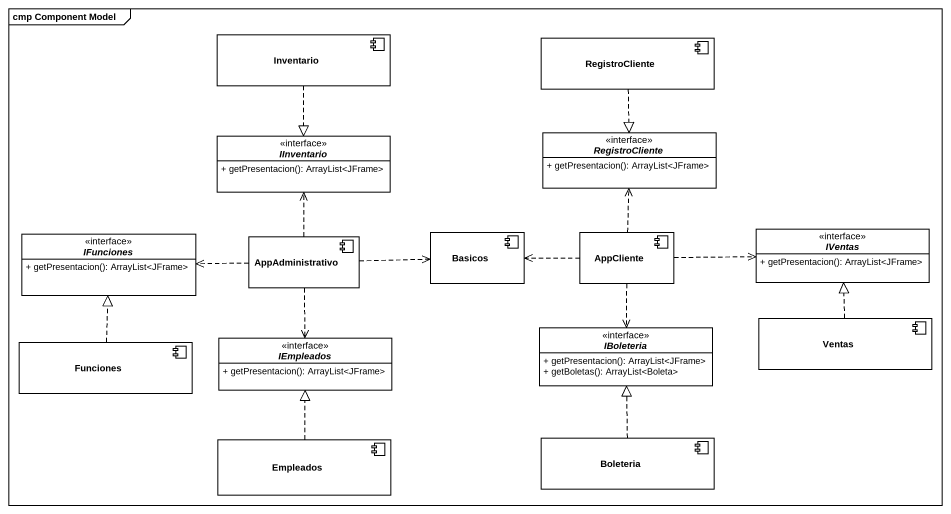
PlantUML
@startuml
mainframe cmp Component Model
allowmixing
hide circle
hide empty members
skinparam classAttributeIconSize 0
component Inventario
component RegistroCliente
interface IInventario {
  + getPresentacion(): ArrayList<JFrame>
}
interface "RegistroCliente" as RegistroCliente_2 {
  + getPresentacion(): ArrayList<JFrame>
}
interface IFunciones {
  + getPresentacion(): ArrayList<JFrame>
}
component AppAdministrativo
component Basicos
component AppCliente
interface IVentas {
  + getPresentacion(): ArrayList<JFrame>
}
interface IBoleteria {
  + getPresentacion(): ArrayList<JFrame>
  + getBoletas(): ArrayList<Boleta>
}
component Ventas
component Funciones
interface IEmpleados {
  + getPresentacion(): ArrayList<JFrame>
}
component Empleados
component Boleteria
Inventario ..|> IInventario
RegistroCliente ..|> RegistroCliente_2
AppAdministrativo .up.> IInventario
AppAdministrativo .left.> IFunciones
AppAdministrativo .right.> Basicos
AppAdministrativo ..> IEmpleados
AppCliente .up.> RegistroCliente_2
AppCliente .left.> Basicos
AppCliente .right.> IVentas
AppCliente ..> IBoleteria
Ventas .up.|> IVentas
Funciones .up.|> IFunciones
Empleados .up.|> IEmpleados
Boleteria .up.|> IBoleteria
@enduml
